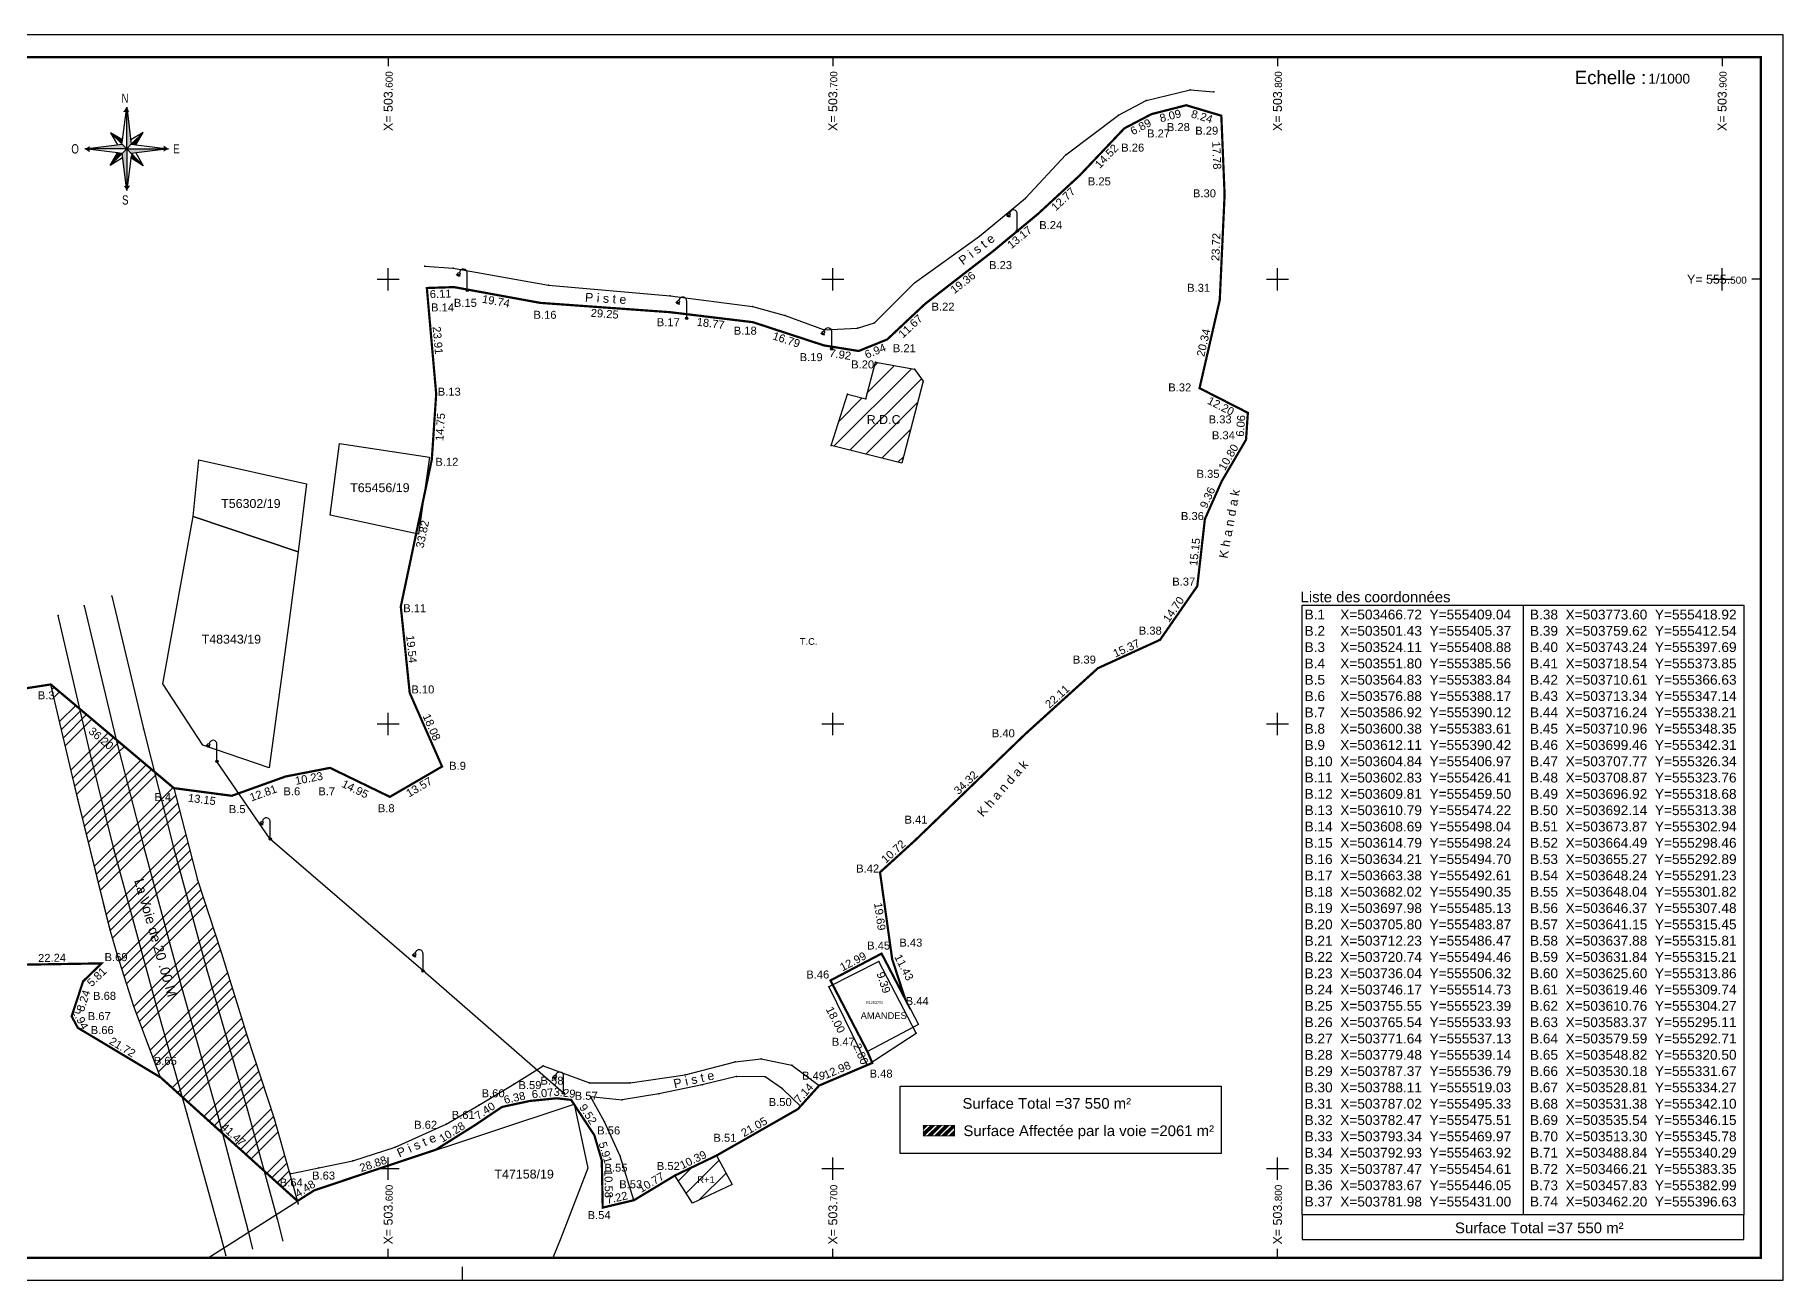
# Model space of a CAD drawing. Header units: millimetres. Extents: x 10 to 1007146, y 455139 to 1110758.
# Drawn here: x 503520.6 to 503913.7, y 555274.9 to 555554.9 of the extents above; entities that cross this region are included whole.
import ezdxf
from ezdxf.enums import TextEntityAlignment as Align

# ---------------------------------------------------------------- set-up
doc = ezdxf.new("R2010")
doc.units = ezdxf.units.MM
doc.header["$LTSCALE"] = 10
for name, color, linetype in [('Carroyage(1)', 7, 'Continuous'), ('Carroyage(1)_Croix', 7, 'Continuous'), ('Carroyage(1)_Textes', 7, 'Continuous'), ('Cotation Linéaire', 1, 'Continuous'), ('NORD', 7, 'Continuous'), ('Numérotation', 7, 'Continuous'), ('projet', 7, 'Continuous'), ('TEXTE_CARTOUCHE', 7, 'Continuous'), ('Titres_limite', 6, 'Continuous'), ('Titres_texte', 6, 'Continuous'), ('TOPOJIS', 7, 'Continuous')]:
    doc.layers.add(name, color=color, linetype=linetype)
doc.styles.add('MON', font='arial.ttf', dxfattribs={"height": 0.5})
doc.styles.add('ROMANT', font='arial.ttf')
doc.styles.get("Standard").update_dxf_attribs({"font": 'arial.ttf'})

# ---------------------------------------------------------------- blocks, each defined once
blk = doc.blocks.new('TCPOINT')
at = {"color": 0}
blk.add_point((0, 0), dxfattribs=at)
blk = doc.blocks.new('l003')
at = {"color": 0}
for points in [[(-2.13811, 3.655671), (-2.462092, 3.43139)], [(-2.076053, 3.555828), (-2.327604, 3.258737)], [(-1.982361, 3.491933), (-2.1506, 3.141531)], [(-1.881771, 3.470574), (-1.952051, 3.086485)], [(-1.751571, 3.499221), (-1.711147, 3.102434)], [(0, 0.25), (0, 3.75)]]:
    blk.add_lwpolyline(points, dxfattribs=at)
for centre, radius in [((-1.875, 3.75), 0.279508), ((0, 0), 0.25)]:
    blk.add_circle(centre, radius, dxfattribs=at)
blk.add_arc((-0.875, 3.875), 0.883883, 351.869898, 171.869898, dxfattribs=at)
blk = doc.blocks.new('00')
at = {"layer": 'NORD', "color": 7}
for p, q in [((503512.78, 555553.49, -1494.76), (503513.71, 555560.86, -1494.76)), ((503513.71, 555551.46, -1494.76), (503513.71, 555560.86, -1494.76)), ((503513.71, 555560.86, -1494.76), (503514.75, 555552.5, -1494.76)), ((503504.3, 555551.46, -1494.76), (503512.66, 555552.5, -1494.76)), ((503512.66, 555552.5, -1494.76), (503510.04, 555555.06, -1494.76)), ((503510.04, 555555.06, -1494.76), (503511.67, 555552.38, -1494.76)), ((503512.78, 555553.49, -1494.76), (503510.04, 555555.06, -1494.76)), ((503512.66, 555552.5, -1494.76), (503512.66, 555552.51, -1494.76)), ((503512.66, 555552.5, -1494.76), (503513.71, 555551.46, -1494.76)), ((503514.75, 555552.5, -1494.76), (503513.71, 555551.46, -1494.76)), ((503517.42, 555555.11, -1494.76), (503514.63, 555553.49, -1494.76)), ((503517.42, 555555.11, -1494.76), (503514.75, 555552.5, -1494.76)), ((503514.75, 555552.5, -1494.76), (503514.83, 555552.49, -1494.76)), ((503514.83, 555552.49, -1494.76), (503515.76, 555552.38, -1494.76)), ((503515.74, 555552.38, -1494.76), (503517.42, 555555.11, -1494.76)), ((503515.76, 555552.38, -1494.76), (503523.11, 555551.46, -1494.76)), ((503513.71, 555551.46, -1494.76), (503504.3, 555551.46, -1494.76)), ((503511.71, 555550.53, -1494.76), (503504.3, 555551.46, -1494.76)), ((503509.99, 555547.69, -1494.76), (503511.67, 555550.54, -1494.76)), ((503512.66, 555550.38, -1494.76), (503509.99, 555547.69, -1494.76)), ((503512.78, 555549.43, -1494.76), (503509.99, 555547.69, -1494.76)), ((503512.64, 555550.42, -1494.76), (503511.67, 555550.54, -1494.76)), ((503512.66, 555550.42, -1494.76), (503512.64, 555550.42, -1494.76)), ((503512.66, 555550.42, -1494.76), (503513.71, 555551.46, -1494.76)), ((503513.71, 555542.06, -1494.76), (503512.66, 555550.42, -1494.76)), ((503513.71, 555551.46, -1494.76), (503513.71, 555542.06, -1494.76)), ((503513.71, 555551.46, -1494.76), (503523.11, 555551.46, -1494.76)), ((503514.75, 555550.42, -1494.76), (503513.71, 555551.46, -1494.76)), ((503514.62, 555549.38, -1494.76), (503513.71, 555542.06, -1494.76)), ((503514.84, 555550.43, -1494.76), (503514.63, 555549.43, -1494.76)), ((503517.44, 555547.67, -1494.76), (503514.63, 555549.43, -1494.76)), ((503523.11, 555551.46, -1494.76), (503514.75, 555550.42, -1494.76)), ((503514.75, 555550.42, -1494.76), (503514.75, 555550.41, -1494.76)), ((503514.81, 555550.42, -1494.76), (503517.44, 555547.67, -1494.76)), ((503515.74, 555550.54, -1494.76), (503517.44, 555547.67, -1494.76))]:
    blk.add_line(p, q, dxfattribs=at)
at = {"layer": 'NORD', "color": 7, "elevation": -1494.76}
blk.add_lwpolyline([(503512.59, 555552.5), (503512.78, 555553.49)], dxfattribs=at)
at = {"layer": 'NORD'}
blk.add_solid([(503513.67, 555560.83, -1494.76), (503512.93, 555559.77, -1494.76), (503514.33, 555559.8, -1494.76)], dxfattribs=at)
at = {"layer": 'NORD', "color": 7}
for points in [[(503513.71, 555560.86, -1494.76), (503514.77, 555552.5, -1494.76), (503513.71, 555551.46, -1494.76)], [(503504.3, 555551.46, -1494.76), (503512.66, 555552.52, -1494.76), (503513.71, 555551.46, -1494.76)], [(503509.93, 555555.17, -1494.76), (503512.78, 555553.49, -1494.76), (503512.63, 555552.5, -1494.76)], [(503517.42, 555555.23, -1494.76), (503515.74, 555552.38, -1494.76), (503514.75, 555552.54, -1494.76)], [(503523.08, 555551.5, -1494.76), (503522.01, 555552.23, -1494.76), (503522.04, 555550.83, -1494.76)], [(503504.33, 555551.42, -1494.76), (503505.4, 555550.69, -1494.76), (503505.37, 555552.09, -1494.76)], [(503509.99, 555547.69, -1494.76), (503511.67, 555550.54, -1494.76), (503512.66, 555550.38, -1494.76)], [(503513.71, 555542.06, -1494.76), (503512.64, 555550.42, -1494.76), (503513.71, 555551.46, -1494.76)], [(503523.11, 555551.46, -1494.76), (503514.75, 555550.4, -1494.76), (503513.71, 555551.46, -1494.76)], [(503517.48, 555547.75, -1494.76), (503514.63, 555549.43, -1494.76), (503514.78, 555550.42, -1494.76)], [(503513.74, 555542.09, -1494.76), (503514.48, 555543.15, -1494.76), (503513.08, 555543.12, -1494.76)]]:
    blk.add_solid(points, dxfattribs=at)
at = {"layer": 'NORD', "style": 'ROMANT', "width": 0.75}
blk.add_text('N', height=2.09, dxfattribs=at).set_placement((503512.53, 555561.82, -1494.76))
at = {"layer": 'NORD', "color": 7, "style": 'ROMANT', "width": 0.75}
for s, p in [('O', (503501.26, 555550.42, -1494.76)), ('E', (503524.15, 555550.42, -1494.76)), ('S', (503512.66, 555538.92, -1494.76))]:
    blk.add_text(s, height=2.09, dxfattribs=at).set_placement(p)

msp = doc.modelspace()

# ---------------------------------------------------------------- hatches: boundary and pattern name
h = msp.add_hatch()
h.set_pattern_fill('ANSI31', color=0)
h.paths.add_polyline_path([(503707.4, 555473.11), (503703.29, 555474.18), (503699.59, 555462.62), (503715.48, 555458.65), (503720.33, 555477.07), (503718.34, 555479.76), (503709.57, 555481.39)])
h.paths.add_polyline_path([(503706.9, 555466.32), (503715.5, 555466.32), (503715.5, 555470.44), (503706.9, 555470.44)], flags=24)
h = msp.add_hatch()
h.set_pattern_fill('ANSI34', color=5, scale=0.5)
h.paths.add_polyline_path([(503547.41, 555389.25), (503538.83, 555396.48), (503538.84, 555396.43), (503545.21, 555371.66), (503553.42, 555341.11), (503561.57, 555312.17), (503562.67, 555307.99), (503572.08, 555299.49), (503568.32, 555313.12), (503559.18, 555344.73), (503551.69, 555372.22)])
h.paths.add_polyline_path([(503538.83, 555396.48), (503530.62, 555403.39), (503532.86, 555393.75), (503538.4, 555371.64), (503547.44, 555338.28), (503553.75, 555316.05), (503562.67, 555307.99), (503561.57, 555312.17), (503553.42, 555341.11), (503545.21, 555371.66)])
h.paths.add_polyline_path([(503532.86, 555393.75), (503530.62, 555403.39), (503524.11, 555408.88), (503530.21, 555383.11), (503537.42, 555353.94), (503539.04, 555348.22), (503542.81, 555336.42), (503548.82, 555320.5), (503553.75, 555316.05), (503547.44, 555338.28), (503538.4, 555371.64)])
h.paths.add_polyline_path([(503551.8, 555385.56), (503547.41, 555389.25), (503551.69, 555372.22), (503559.18, 555344.73), (503568.32, 555313.12), (503572.08, 555299.49), (503579.59, 555292.71), (503577.85, 555298.83), (503574.32, 555311.3), (503568.25, 555329.79), (503562.46, 555348.65), (503557.13, 555364.94)])
h.paths.add_polyline_path([(503546.95, 555382.2), (503551.63, 555382.2), (503551.63, 555384.9), (503546.95, 555384.9)], flags=24)
h.paths.add_polyline_path([(503561.59, 555309.08), (503566.93, 555304.25), (503568.75, 555306.26), (503563.41, 555311.09)], flags=24)
h.paths.add_polyline_path([(503546.83, 555322.85), (503552.92, 555322.85), (503552.92, 555325.61), (503546.83, 555325.61)], flags=25)
h.paths.add_polyline_path([(503531.77, 555398.01), (503537.29, 555393.36), (503539.07, 555395.48), (503533.55, 555400.12)], flags=24)
h.paths.add_polyline_path([(503541.47, 555365.23), (503549.37, 555337.73), (503553.73, 555338.98), (503545.82, 555366.48)], flags=24)
h.paths.add_polyline_path([(503535.75, 555346.19), (503541.84, 555346.19), (503541.84, 555348.94), (503535.75, 555348.94)], flags=25)
h.paths.add_polyline_path([(503520.73, 555405.05), (503525.42, 555405.05), (503525.42, 555407.81), (503520.73, 555407.81)], flags=9)
h.paths.add_polyline_path([(503575.13, 555295.5), (503581.22, 555295.5), (503581.22, 555298.26), (503575.13, 555298.26)], flags=9)
h = msp.add_hatch()
h.set_pattern_fill('ANSI31', color=0)
h.paths.add_polyline_path([(503473.58, 555379.48), (503479.81, 555368.46), (503490.15, 555374.35), (503484.65, 555384.83)])
h.paths.add_polyline_path([(503677.37, 555296.4), (503673.86, 555302.94), (503664.49, 555298.45), (503668.45, 555292.26)])
h.paths.add_polyline_path([(503668.99, 555295.93), (503673.65, 555295.93), (503673.65, 555299.02), (503668.99, 555299.02)], flags=24)
h = msp.add_hatch()
h.set_pattern_fill('ANSI34', color=5, scale=0.06)
h.set_pattern_definition([(45, (2.4942, -8.4075), (-0.8082230509, 0.8082230509), []), (45, (2.7636, -8.4075), (-0.8082230509, 0.8082230509), []), (45, (3.033, -8.4075), (-0.8082230509, 0.8082230509), []), (45, (3.3024, -8.4075), (-0.8082230509, 0.8082230509), [])])
h.paths.add_polyline_path([(503727.35, 555307.36), (503727.35, 555309.72), (503720.34, 555309.72), (503720.34, 555307.36)])

# ---------------------------------------------------------------- linework, layer by layer
at = {"color": 0}
for points in [[(503913.7, 555554.94), (503439.38, 555554.94), (503439.38, 555274.94), (503913.7, 555274.94)], [(503805.59, 555426.72), (503904.87, 555426.72), (503904.87, 555289.62), (503805.59, 555289.62)], [(503715.12, 555318.53), (503787.31, 555318.53), (503787.31, 555303.43), (503715.12, 555303.43)], [(503904.87, 555289.62), (503805.59, 555289.62), (503805.59, 555284.06), (503904.87, 555284.06)]]:
    msp.add_lwpolyline(points, close=True, dxfattribs=at)
at = {"flags": 128}
for points in [[(503608.23, 555502.92), (503614.6, 555502.52), (503636.06, 555498.69), (503663.45, 555496.28), (503681.95, 555493.89), (503689.31, 555491.82), (503698.05, 555488.65), (503705.56, 555488.98), (503709.4, 555490.22), (503718.34, 555499.22), (503732.97, 555509.67), (503743.33, 555518.25), (503752.37, 555527.99), (503764.25, 555536.94), (503770.47, 555540.22), (503780.33, 555542.6), (503785.72, 555542.18)], [(503699.59, 555462.62), (503703.29, 555474.18), (503707.4, 555473.11), (503709.57, 555481.39), (503718.34, 555479.76), (503720.33, 555477.07), (503715.48, 555458.65), (503699.59, 555462.62)], [(503531.59, 555426.59), (503538.84, 555396.43), (503545.21, 555371.66), (503553.42, 555341.11), (503561.57, 555312.17), (503568.41, 555286.19), (503569.5, 555281.9)], [(503537.85, 555428.77), (503544.98, 555398.91), (503551.69, 555372.22), (503559.18, 555344.73), (503568.32, 555313.12), (503575.06, 555288.71), (503576.31, 555283.7)], [(503563.56, 555280.32), (503562.46, 555284.6), (503554.82, 555312.27), (503547.44, 555338.28), (503538.4, 555371.64), (503532.86, 555393.75), (503525.75, 555424.35)], [(503548.82, 555320.5), (503542.81, 555336.42), (503539.04, 555348.22), (503537.42, 555353.94), (503530.21, 555383.11), (503524.11, 555408.88)], [(503639.41, 555316.97), (503607.84, 555344.46), (503573.47, 555374.12), (503561.48, 555391.58)], [(503551.8, 555385.56), (503557.13, 555364.94), (503562.46, 555348.65), (503568.25, 555329.79), (503574.32, 555311.3), (503579.76, 555292.11)], [(503577.85, 555298.83), (503584.36, 555300.14), (503592.01, 555301.78), (503601.59, 555304.85), (503613, 555310), (503620.36, 555314.29), (503628.29, 555318.99), (503634.88, 555323.14), (503645.25, 555319.29), (503654.41, 555319.29), (503666.8, 555321.06), (503678, 555323.99), (503683.91, 555324.67), (503690.79, 555323.25), (503696.92, 555318.68)], [(503688.71, 555317.9), (503684.75, 555320.63), (503678.3, 555320.72), (503670.63, 555318.85), (503660.88, 555316.8), (503652.6, 555315.5), (503652.6, 555315.5)], [(503688.71, 555317.9), (503692.77, 555314)], [(503655.27, 555292.89), (503652.16, 555302.8), (503648.64, 555310.54), (503645.52, 555316.22), (503652.6, 555315.5)], [(503673.86, 555302.94), (503677.37, 555296.4), (503668.45, 555292.26), (503664.49, 555298.45)]]:
    msp.add_lwpolyline(points, dxfattribs=at)
at = {"color": 0, "flags": 128}
for points in [[(503855.23, 555426.72), (503855.23, 555289.62)], [(503692.77, 555314), (503696.92, 555318.68), (503707.72, 555323.27), (503718.75, 555330.49), (503710.35, 555346.61), (503699.13, 555340.87), (503707.72, 555323.27)]]:
    msp.add_lwpolyline(points, dxfattribs=at)
at = {"color": 5, "const_width": 0.2, "flags": 128}
msp.add_lwpolyline([(503524.11, 555408.88), (503551.8, 555385.56), (503557.13, 555364.94), (503562.46, 555348.65), (503568.25, 555329.79), (503574.32, 555311.3), (503577.85, 555298.83), (503579.59, 555292.71), (503548.82, 555320.5), (503542.81, 555336.42), (503539.04, 555348.22), (503537.42, 555353.94), (503530.21, 555383.11)], close=True, dxfattribs=at)
at = {"color": 5, "const_width": 0.2}
msp.add_lwpolyline([(503727.35, 555307.36), (503720.34, 555307.36), (503720.34, 555309.72), (503727.35, 555309.72)], close=True, dxfattribs=at)
at = {"layer": 'Carroyage(1)'}
for p, q in [((503600, 555549.94), (503600, 555547.94)), ((503700, 555549.94), (503700, 555547.94)), ((503800, 555549.94), (503800, 555547.94)), ((503900, 555549.94), (503900, 555547.94)), ((503908.7, 555500), (503906.7, 555500)), ((503600, 555279.94), (503600, 555281.94)), ((503700, 555279.94), (503700, 555281.94)), ((503800, 555279.94), (503800, 555281.94)), ((503616.7, 555274.94), (503616.7, 555277.94))]:
    msp.add_line(p, q, dxfattribs=at)
msp.add_lwpolyline([(503913.7, 555274.94), (503913.7, 555554.94), (503439.38, 555554.94), (503439.38, 555274.94)], close=True, dxfattribs=at)
at = {"layer": 'Carroyage(1)', "const_width": 0.5}
msp.add_lwpolyline([(503908.7, 555279.94), (503908.7, 555549.94), (503444.38, 555549.94), (503444.38, 555279.94)], close=True, dxfattribs=at)
at = {"layer": 'Carroyage(1)_Croix'}
for p, q in [((503600, 555497.5), (503600, 555502.5)), ((503700, 555497.5), (503700, 555502.5)), ((503800, 555497.5), (503800, 555502.5)), ((503900, 555497.5), (503900, 555502.5)), ((503597.5, 555500), (503602.5, 555500)), ((503697.5, 555500), (503702.5, 555500)), ((503797.5, 555500), (503802.5, 555500)), ((503897.5, 555500), (503902.5, 555500)), ((503597.5, 555400), (503602.5, 555400)), ((503600, 555397.5), (503600, 555402.5)), ((503697.5, 555400), (503702.5, 555400)), ((503700, 555397.5), (503700, 555402.5)), ((503797.5, 555400), (503802.5, 555400)), ((503800, 555397.5), (503800, 555402.5)), ((503600, 555297.5), (503600, 555302.5)), ((503700, 555297.5), (503700, 555302.5)), ((503800, 555297.5), (503800, 555302.5)), ((503597.5, 555300), (503602.5, 555300)), ((503697.5, 555300), (503702.5, 555300)), ((503797.5, 555300), (503802.5, 555300))]:
    msp.add_line(p, q, dxfattribs=at)
at = {"layer": 'projet', "color": 1, "const_width": 0.5, "flags": 128}
msp.add_lwpolyline([(503501.43, 555405.37), (503524.11, 555408.88), (503551.8, 555385.56), (503564.83, 555383.84), (503576.88, 555388.17), (503586.92, 555390.12), (503600.38, 555383.6), (503612.11, 555390.42), (503604.84, 555406.97), (503602.83, 555426.41), (503609.81, 555459.5), (503610.79, 555474.22), (503608.69, 555498.04), (503614.79, 555498.24), (503634.21, 555494.69), (503663.38, 555492.6), (503682.02, 555490.35), (503697.98, 555485.13), (503705.8, 555483.87), (503712.23, 555486.47), (503720.74, 555494.46), (503736.04, 555506.32), (503746.17, 555514.73), (503755.55, 555523.39), (503765.54, 555533.93), (503771.64, 555537.13), (503779.48, 555539.14), (503787.37, 555536.79), (503788.11, 555519.03), (503787.02, 555495.33), (503782.47, 555475.51), (503793.34, 555469.97), (503792.93, 555463.92), (503787.47, 555454.61), (503783.67, 555446.05), (503781.97, 555431), (503773.6, 555418.92), (503759.62, 555412.54), (503743.24, 555397.69), (503718.54, 555373.85), (503710.61, 555366.63), (503713.34, 555347.14), (503716.24, 555338.21), (503710.96, 555348.35), (503699.46, 555342.31), (503707.77, 555326.34), (503708.87, 555323.76), (503696.92, 555318.68), (503692.14, 555313.38), (503673.86, 555302.94), (503664.49, 555298.45), (503655.27, 555292.89), (503648.24, 555291.23), (503648.04, 555301.81), (503646.37, 555307.48), (503641.15, 555315.45), (503637.88, 555315.81), (503631.84, 555315.21), (503625.6, 555313.86), (503619.46, 555309.74), (503610.76, 555304.27), (503583.37, 555295.11), (503579.59, 555292.71), (503548.82, 555320.5), (503530.18, 555331.67), (503528.8, 555334.27), (503531.38, 555342.1), (503535.54, 555346.15), (503513.3, 555345.78)], dxfattribs=at)
at = {"layer": 'Titres_limite'}
for points in [[(503589.01, 555463.09), (503609.27, 555460.01), (503606.84, 555442.66), (503586.91, 555446.95), (503589.01, 555463.09)], [(503557.42, 555459.41), (503581.63, 555453.97), (503579.76, 555438.74), (503556.15, 555446.68), (503557.42, 555459.41)], [(503556.15, 555446.68), (503579.76, 555438.74), (503577.72, 555423.28), (503573.23, 555390.16), (503558.3, 555395.2), (503549.32, 555409.05), (503556.15, 555446.68)], [(503699.46, 555342.31), (503710.96, 555348.35), (503719.28, 555332.38), (503707.77, 555326.34), (503699.46, 555342.31)]]:
    msp.add_lwpolyline(points, close=True, dxfattribs=at)
msp.add_lwpolyline([(503559.52, 555279.94), (503583.37, 555295.11), (503641.85, 555314.47), (503644.88, 555300.08), (503638.8, 555284.39), (503637, 555279.94)], dxfattribs=at)

# ---------------------------------------------------------------- block references
at = {"color": 0}
msp.add_blockref('00', (27.47, -22.13), dxfattribs=at)
for p in [(503741.49, 555510.86), (503617.77, 555497.53), (503667.14, 555491.24), (503699.76, 555484.31), (503561.48, 555391.58), (503573.47, 555374.12), (503607.84, 555344.46), (503639.41, 555316.97)]:
    msp.add_blockref('l003', p)
at = {"layer": 'TOPOJIS'}
for p in [(503780.33, 555542.6), (503785.72, 555542.18), (503764.25, 555536.94), (503770.47, 555540.22), (503771.64, 555537.13), (503779.48, 555539.14), (503787.37, 555536.8), (503765.54, 555533.93), (503752.37, 555527.99), (503755.55, 555523.39), (503743.33, 555518.25), (503788.11, 555519.03), (503746.17, 555514.73), (503732.97, 555509.67), (503740.86, 555510.23), (503736.04, 555506.32), (503608.23, 555502.92), (503614.6, 555502.52), (503608.69, 555498.04), (503614.79, 555498.24), (503617.77, 555497.53), (503636.06, 555498.69), (503634.21, 555494.69), (503663.45, 555496.28), (503681.95, 555493.89), (503787.02, 555495.33), (503663.38, 555492.6), (503667.14, 555491.24), (503682.02, 555490.35), (503689.31, 555491.82), (503709.4, 555490.22), (503687.07, 555488.78), (503698.05, 555488.65), (503705.56, 555488.98), (503712.23, 555486.47), (503697.98, 555485.13), (503699.76, 555484.31), (503705.8, 555483.87), (503709.57, 555481.39), (503718.34, 555479.76), (503610.79, 555474.22), (503703.29, 555474.18), (503720.33, 555477.07), (503782.47, 555475.51), (503707.4, 555473.11), (503793.34, 555469.97), (503699.59, 555462.62), (503792.93, 555463.92), (503609.74, 555459.56), (503609.81, 555459.5), (503787.47, 555454.61), (503783.67, 555446.05), (503781.97, 555431), (503531.59, 555426.59), (503537.85, 555428.77), (503602.83, 555426.41), (503525.75, 555424.35), (503773.6, 555418.92), (503759.62, 555412.54), (503524.11, 555408.88), (503604.84, 555406.97), (503544.98, 555398.91), (503538.84, 555396.43), (503743.24, 555397.69), (503532.86, 555393.75), (503561.48, 555391.58), (503576.88, 555388.17), (503586.92, 555390.12), (503612.11, 555390.42), (503551.8, 555385.56), (503564.83, 555383.84), (503600.38, 555383.6), (503530.21, 555383.11), (503538.4, 555371.64), (503545.21, 555371.66), (503551.69, 555372.22), (503573.47, 555374.12), (503718.54, 555373.85), (503557.13, 555364.94), (503710.61, 555366.63), (503537.42, 555353.94), (503539.04, 555348.22), (503562.46, 555348.65), (503535.54, 555346.15), (503559.18, 555344.73), (503607.84, 555344.46), (503710.35, 555346.61), (503713.34, 555347.14), (503531.38, 555342.1), (503553.42, 555341.11), (503699.13, 555340.87), (503542.81, 555336.42), (503547.44, 555338.28), (503528.8, 555334.27), (503530.18, 555331.67), (503568.25, 555329.79), (503718.75, 555330.49), (503683.91, 555324.67), (503548.82, 555320.5), (503634.88, 555323.14), (503666.8, 555321.06), (503678, 555323.99), (503678.3, 555320.72), (503684.75, 555320.63), (503690.79, 555323.25), (503707.72, 555323.27), (503628.29, 555318.99), (503639.41, 555316.97), (503645.25, 555319.29), (503654.41, 555319.29), (503660.88, 555316.8), (503670.63, 555318.85), (503688.71, 555317.9), (503696.92, 555318.68), (503568.32, 555313.12), (503620.36, 555314.29), (503625.6, 555313.86), (503631.24, 555315.05), (503637.88, 555315.81), (503641.15, 555315.45), (503645.52, 555316.22), (503652.6, 555315.5), (503692.14, 555313.38), (503554.82, 555312.27), (503561.57, 555312.17), (503574.32, 555311.3), (503613, 555310), (503619.46, 555309.74), (503648.64, 555310.54), (503601.59, 555304.85), (503646.37, 555307.48), (503592.01, 555301.78), (503610.76, 555304.27), (503648.04, 555301.81), (503652.16, 555302.8), (503673.86, 555302.94), (503578.04, 555298.87), (503584.36, 555300.14), (503664.49, 555298.45), (503655.27, 555292.89), (503579.76, 555292.11), (503648.24, 555291.23), (503568.41, 555286.19), (503575.06, 555288.71), (503562.46, 555284.6)]:
    msp.add_blockref('TCPOINT', p, dxfattribs=at)

# ---------------------------------------------------------------- texts
at = {"color": 0}
for s, rotation, p in [('P i s t e', 37.6975, (503729.27, 555503.1)), ('P i s t e', 356.7657, (503644.21, 555494.97)), ('K h a n d a k', 79.6094, (503788.74, 555437.1)), ('K h a n d a k', 48.8448, (503733.76, 555378.95)), ('P i s t e', 12.6681, (503664.41, 555318.05)), ('P i s t e', 23.8433, (503602.5, 555302.47))]:
    msp.add_text(s, height=2, rotation=rotation, dxfattribs=at).set_placement(p)
at = {"color": 6}
for s, p in [('T65456/19', (503598.13, 555453.17)), ('T56302/19', (503569.11, 555449.61)), ('T48343/19', (503564.72, 555419.1)), ('T47158/19', (503630.57, 555298.8))]:
    msp.add_text(s, height=2, dxfattribs=at).set_placement(p, align=Align.MIDDLE)
at = {"color": 0, "attachment_point": 1}
for s, insert, char_height in [('R.D.C', (503707.62, 555469.45), 2), ('T.C.', (503692.58, 555419.29), 1.5), ('AMANDES', (503706.26, 555335.15), 1.5), ('R+1', (503669.53, 555298.25), 1.5)]:
    msp.add_mtext(s, dxfattribs=dict(at, insert=insert, char_height=char_height))
at = {"color": 0, "char_height": 2.2, "width": 106.556, "attachment_point": 1}
for s, insert in [('\\P\\P          B.1    X=503466.72  Y=555409.04  \\P          B.2    X=503501.43  Y=555405.37  \\P          B.3    X=503524.11  Y=555408.88  \\P          B.4    X=503551.80  Y=555385.56  \\P          B.5    X=503564.83  Y=555383.84  \\P          B.6    X=503576.88  Y=555388.17  \\P          B.7    X=503586.92  Y=555390.12  \\P          B.8    X=503600.38  Y=555383.61  \\P          B.9    X=503612.11  Y=555390.42  \\P          B.10  X=503604.84  Y=555406.97  \\P          B.11  X=503602.83  Y=555426.41  \\P          B.12  X=503609.81  Y=555459.50  \\P          B.13  X=503610.79  Y=555474.22  \\P          B.14  X=503608.69  Y=555498.04  \\P          B.15  X=503614.79  Y=555498.24  \\P          B.16  X=503634.21  Y=555494.70  \\P          B.17  X=503663.38  Y=555492.61  \\P          B.18  X=503682.02  Y=555490.35  \\P          B.19  X=503697.98  Y=555485.13  \\P          B.20  X=503705.80  Y=555483.87  \\P          B.21  X=503712.23  Y=555486.47  \\P          B.22  X=503720.74  Y=555494.46  \\P          B.23  X=503736.04  Y=555506.32  \\P          B.24  X=503746.17  Y=555514.73  \\P          B.25  X=503755.55  Y=555523.39  \\P          B.26  X=503765.54  Y=555533.93  \\P          B.27  X=503771.64  Y=555537.13  \\P          B.28  X=503779.48  Y=555539.14  \\P          B.29  X=503787.37  Y=555536.79  \\P          B.30  X=503788.11  Y=555519.03  \\P          B.31  X=503787.02  Y=555495.33  \\P          B.32  X=503782.47  Y=555475.51  \\P          B.33  X=503793.34  Y=555469.97  \\P          B.34  X=503792.93  Y=555463.92  \\P          B.35  X=503787.47  Y=555454.61  \\P          B.36  X=503783.67  Y=555446.05  \\P          B.37  X=503781.98  Y=555431.00  \\P       ', (503797.55, 555433.04)), ('\\P\\P          B.38  X=503773.60  Y=555418.92  \\P          B.39  X=503759.62  Y=555412.54  \\P          B.40  X=503743.24  Y=555397.69  \\P          B.41  X=503718.54  Y=555373.85  \\P          B.42  X=503710.61  Y=555366.63  \\P          B.43  X=503713.34  Y=555347.14  \\P          B.44  X=503716.24  Y=555338.21  \\P          B.45  X=503710.96  Y=555348.35  \\P          B.46  X=503699.46  Y=555342.31  \\P          B.47  X=503707.77  Y=555326.34  \\P          B.48  X=503708.87  Y=555323.76  \\P          B.49  X=503696.92  Y=555318.68  \\P          B.50  X=503692.14  Y=555313.38  \\P          B.51  X=503673.87  Y=555302.94  \\P          B.52  X=503664.49  Y=555298.46  \\P          B.53  X=503655.27  Y=555292.89  \\P          B.54  X=503648.24  Y=555291.23  \\P          B.55  X=503648.04  Y=555301.82  \\P          B.56  X=503646.37  Y=555307.48  \\P          B.57  X=503641.15  Y=555315.45  \\P          B.58  X=503637.88  Y=555315.81  \\P          B.59  X=503631.84  Y=555315.21  \\P          B.60  X=503625.60  Y=555313.86  \\P          B.61  X=503619.46  Y=555309.74  \\P          B.62  X=503610.76  Y=555304.27  \\P          B.63  X=503583.37  Y=555295.11  \\P          B.64  X=503579.59  Y=555292.71  \\P          B.65  X=503548.82  Y=555320.50  \\P          B.66  X=503530.18  Y=555331.67  \\P          B.67  X=503528.81  Y=555334.27  \\P          B.68  X=503531.38  Y=555342.10  \\P          B.69  X=503535.54  Y=555346.15  \\P          B.70  X=503513.30  Y=555345.78  \\P          B.71  X=503488.84  Y=555340.29  \\P          B.72  X=503466.21  Y=555383.35  \\P          B.73  X=503457.83  Y=555382.99  \\P          B.74  X=503462.20  Y=555396.63  ', (503848.24, 555433.04))]:
    msp.add_mtext(s, dxfattribs=dict(at, insert=insert))
at = {"color": 0, "insert": (503544.96, 555365.42), "char_height": 2.2, "width": 37.7093, "attachment_point": 1, "rotation": 286.0403}
msp.add_mtext('La Voie de 20 .00 M', dxfattribs=at)
at = {"layer": 'Carroyage(1)_Textes'}
for s, height, p in [('600', 1.6, (503601, 555543.06)), ('700', 1.6, (503701, 555543.06)), ('800', 1.6, (503801, 555543.06)), ('900', 1.6, (503901, 555543.06)), ('X= 503.', 2, (503601, 555533.35)), ('X= 503.', 2, (503701, 555533.35)), ('X= 503.', 2, (503801, 555533.35)), ('X= 503.', 2, (503901, 555533.35)), ('600', 1.6, (503601, 555292.65)), ('700', 1.6, (503701, 555292.65)), ('800', 1.6, (503801, 555292.65)), ('X= 503.', 2, (503601, 555282.94)), ('X= 503.', 2, (503701, 555282.94)), ('X= 503.', 2, (503801, 555282.94))]:
    msp.add_text(s, height=height, rotation=90, dxfattribs=at).set_placement(p)
for s, height, p in [('Y= 555.', 2, (503892.11, 555499)), ('500', 1.6, (503901.82, 555499))]:
    msp.add_text(s, height=height, dxfattribs=at).set_placement(p)
at = {"layer": 'Cotation Linéaire', "color": 1}
for s, rotation, p in [('8.09', 14.3763, (503775.68, 555537.65)), ('8.24', 343.446, (503783.28, 555537.48)), ('6.89', 27.6811, (503768.82, 555535.08)), ('14.52', 46.5236, (503760.91, 555528.31)), ('17.78', 272.389, (503787.24, 555527.89)), ('12.77', 42.7018, (503751.2, 555518.69)), ('13.17', 39.712, (503741.42, 555510.14)), ('19.36', 37.7888, (503728.7, 555499.99)), ('6.11', 1.8491, (503611.76, 555497.64)), ('19.74', 349.6643, (503624.41, 555495.97)), ('29.25', 355.9027, (503648.76, 555493.15)), ('18.77', 353.0919, (503672.64, 555490.98)), ('11.67', 43.184, (503716.83, 555490.1)), ('16.79', 341.8845, (503689.84, 555487.26)), ('6.94', 22.0483, (503709.2, 555484.71)), ('7.92', 350.8586, (503701.81, 555484)), ('14.75', 86.1756, (503610.8, 555466.83)), ('12.20', 333.0003, (503787.68, 555472.29)), ('33.82', 78.0907, (503606.81, 555442.85)), ('10.23', 11.0067, (503582, 555388.66)), ('13.57', 30.1324, (503606.5, 555386.58)), ('19.69', 277.9539, (503711.48, 555356.82)), ('5.81', 44.1493, (503533.81, 555343.76)), ('9.39', 288.0199, (503712.27, 555342.12)), ('8.24', 71.8311, (503530.57, 555338.03))]:
    msp.add_text(s, height=1.8, rotation=rotation, dxfattribs=at).set_placement(p, align=Align.TOP_CENTER)
for s, rotation, p in [('23.72', 87.366, (503787.04, 555507.21)), ('23.91', 275.0389, (503610.27, 555486.18)), ('20.34', 77.0624, (503784.23, 555485.54)), ('6.06', 86.0646, (503792.6, 555466.98)), ('10.80', 59.6332, (503789.74, 555459.53)), ('9.36', 66.0742, (503785.08, 555450.54)), ('15.15', 83.5713, (503782.29, 555438.58)), ('14.70', 55.2469, (503777.35, 555425.26)), ('19.54', 275.9122, (503604.36, 555416.75)), ('15.37', 24.5603, (503766.39, 555416.21)), ('22.11', 42.1846, (503751.07, 555405.51)), ('36.20', 319.8945, (503534.85, 555396.06)), ('18.08', 293.7141, (503608.97, 555398.91)), ('14.95', 334.148, (503592.18, 555384.55)), ('34.32', 43.9907, (503730.52, 555386.15)), ('13.15', 352.4993, (503557.99, 555382.13)), ('12.81', 19.7721, (503572.19, 555383.61)), ('10.72', 42.2931, (503714.22, 555370.64)), ('22.24', 0.9377, (503524.42, 555346.5)), ('12.99', 27.7092, (503704.96, 555345.8)), ('11.43', 297.5185, (503715.21, 555344.84)), ('2.94', 297.9145, (503529.97, 555333.22)), ('18.00', 297.4902, (503699.82, 555333.06)), ('21.72', 329.0738, (503539.78, 555326.54)), ('2.80', 293.012, (503705.47, 555325.45)), ('12.98', 23.012, (503701.34, 555321.36)), ('6.38', 12.214, (503628.61, 555315.06)), ('6.07', 5.6712, (503634.8, 555316.04)), ('3.29', 353.5925, (503639.57, 555316.16)), ('7.14', 48.0038, (503694.13, 555316.39)), ('7.40', 33.8447, (503622.23, 555312.25)), ('9.52', 303.2395, (503644.2, 555311.76)), ('41.47', 317.9073, (503564.56, 555307)), ('10.28', 32.1915, (503614.83, 555307.46)), ('21.05', 29.726, (503682.74, 555308.62)), ('5.91', 286.4596, (503647.99, 555303.36)), ('28.88', 18.4876, (503596.9, 555300.2)), ('10.39', 25.5814, (503668.95, 555301.18)), ('4.48', 32.465, (503581.78, 555294.73)), ('10.58', 271.0882, (503648.67, 555296.53)), ('10.77', 31.1252, (503659.6, 555296.13)), ('7.22', 13.2432, (503651.63, 555292.58))]:
    msp.add_text(s, height=1.8, rotation=rotation, dxfattribs=at).set_placement(p, align=Align.CENTER)
at = {"layer": 'Numérotation', "color": 0}
for s, p in [('B.27', (503773.25, 555532.81)), ('B.28', (503777.71, 555534.23)), ('B.29', (503784.09, 555533.42)), ('B.26', (503767.44, 555529.61)), ('B.25', (503759.93, 555522.02)), ('B.30', (503783.58, 555519.33)), ('B.24', (503749, 555512.2)), ('B.23', (503737.72, 555503.19)), ('B.31', (503782.27, 555498.08)), ('B.14', (503612.22, 555493.67)), ('B.15', (503617.36, 555494.69)), ('B.22', (503724.78, 555493.85)), ('B.16', (503635.26, 555492.01)), ('B.17', (503662.99, 555490.35)), ('B.18', (503680.3, 555488.45)), ('B.21', (503716.08, 555484.51)), ('B.19', (503695.13, 555482.49)), ('B.20', (503706.71, 555480.85)), ('B.13', (503613.73, 555474.73)), ('B.32', (503778.02, 555475.68)), ('B.33', (503787.1, 555468.49)), ('B.34', (503787.84, 555464.92)), ('B.12', (503613.19, 555458.96)), ('B.35', (503784.38, 555456.25)), ('B.36', (503780.87, 555446.75)), ('B.37', (503778.92, 555432.01)), ('B.11', (503605.96, 555426.03)), ('B.38', (503771.39, 555420.99)), ('B.39', (503756.57, 555414.47)), ('B.3', (503523.07, 555406.43)), ('B.10', (503607.78, 555407.76)), ('B.40', (503738.34, 555397.9)), ('B.9', (503615.59, 555390.59)), ('B.4', (503549.29, 555383.55)), ('B.6', (503578.32, 555384.84)), ('B.7', (503586.17, 555384.84)), ('B.5', (503566.04, 555380.83)), ('B.8', (503599.55, 555381.05)), ('B.41', (503718.71, 555378.47)), ('B.42', (503707.84, 555367.5)), ('B.43', (503717.54, 555350.82)), ('B.69', (503538.79, 555347.56)), ('B.45', (503710.29, 555350.15)), ('B.46', (503696.61, 555343.65)), ('B.68', (503536.2, 555338.85)), ('B.44', (503718.98, 555337.68)), ('B.67', (503535.01, 555334.29)), ('B.66', (503535.68, 555331.16)), ('B.47', (503702.35, 555328.51)), ('B.65', (503549.87, 555324.23)), ('B.58', (503636.84, 555319.78)), ('B.49', (503695.66, 555320.9)), ('B.48', (503710.85, 555321.36)), ('B.60', (503623.6, 555316.94)), ('B.59', (503631.88, 555318.78)), ('B.57', (503644.54, 555316.36)), ('B.61', (503616.87, 555312.08)), ('B.50', (503688.16, 555314.97)), ('B.62', (503608.42, 555309.85)), ('B.56', (503649.58, 555308.58)), ('B.51', (503675.73, 555306.92)), ('B.55', (503651.23, 555300.19)), ('B.52', (503662.99, 555300.58)), ('B.64', (503578.18, 555296.88)), ('B.63', (503585.46, 555298.43)), ('B.53', (503654.54, 555296.48)), ('B.54', (503647.43, 555289.53))]:
    msp.add_text(s, height=1.8, dxfattribs=at).set_placement(p, align=Align.MIDDLE)
at = {"layer": 'TEXTE_CARTOUCHE', "color": 0, "style": 'MON'}
for s, height, p in [('Echelle :', 3, (503866.86, 555543.88, -0.35)), ('1/1000', 2.2, (503883.39, 555544.01))]:
    msp.add_text(s, height=height, rotation=359.999, dxfattribs=at).set_placement(p)
at = {"layer": 'TEXTE_CARTOUCHE', "color": 1, "style": 'MON'}
for s, p in [('Liste des coordonnées', (503805.19, 555429.76)), ('Surface Total =37 550 m² ', (503729.16, 555315.86)), ('Surface Affectée par la voie =2061 m² ', (503729.37, 555309.71)), ('Surface Total =37 550 m² ', (503839.92, 555287.87, -0.35))]:
    msp.add_text(s, height=2.4, rotation=359.999, dxfattribs=at).set_placement(p, align=Align.TOP_LEFT)
at = {"layer": 'Titres_texte'}
msp.add_text('R12537/G', height=0.6, dxfattribs=at).set_placement((503709.37, 555337.34), align=Align.MIDDLE)

doc.saveas('drawing.dxf')
